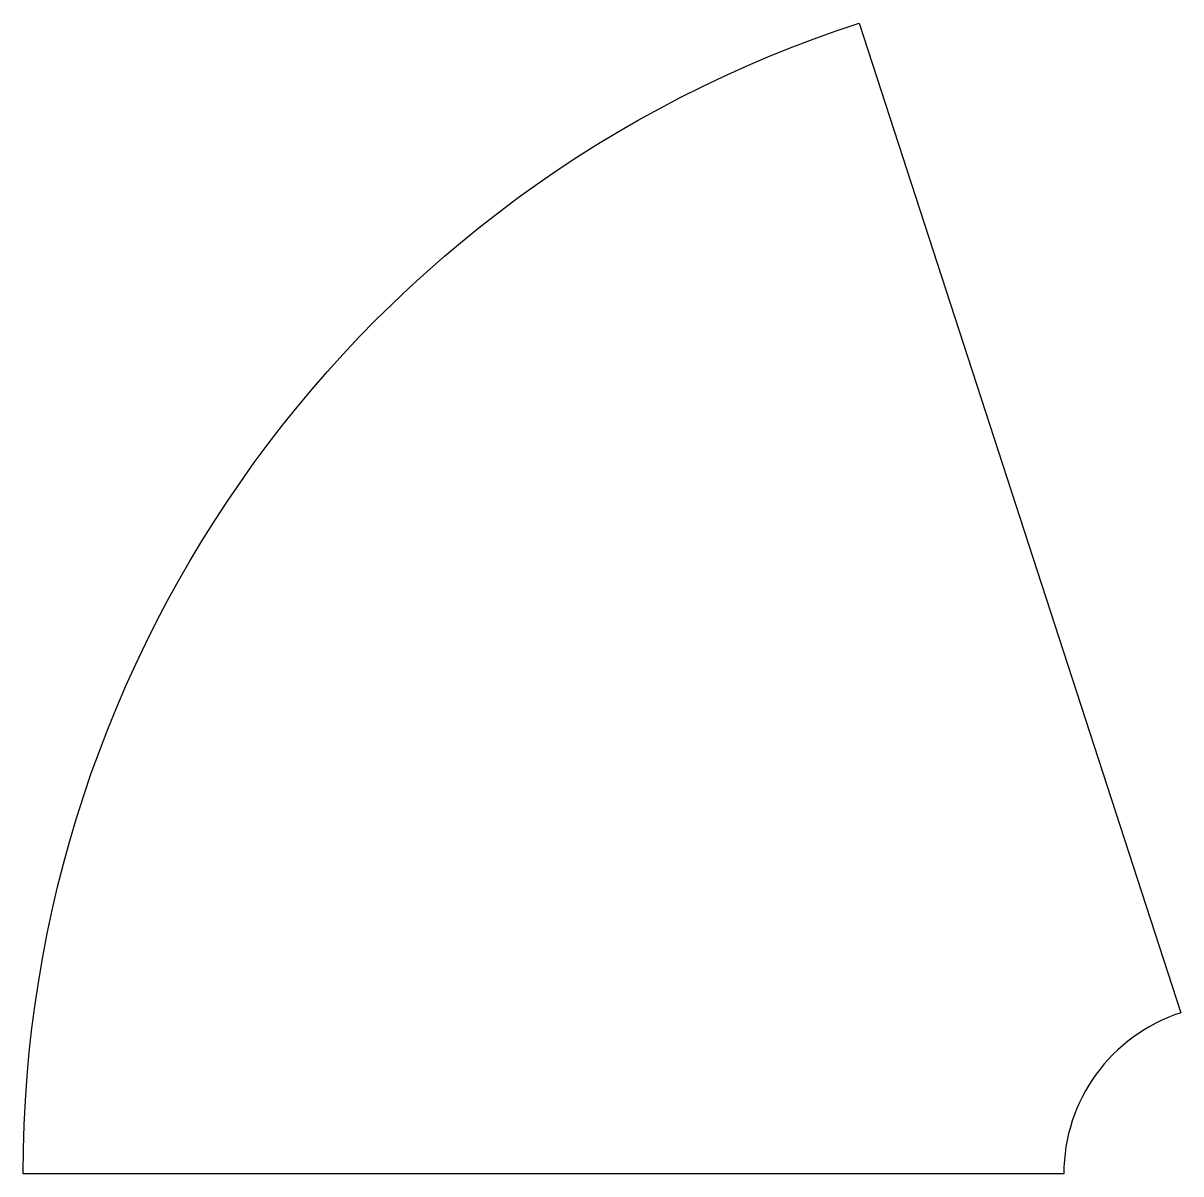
# Model space of a CAD drawing. Header units: inches. Extents: x 20 to 1216, y 13 to 1202.
import ezdxf

# ---------------------------------------------------------------- set-up
doc = ezdxf.new("R2010")
doc.units = ezdxf.units.IN
doc.header["$MEASUREMENT"] = 0

msp = doc.modelspace()

# ---------------------------------------------------------------- linework, layer by layer
msp.add_lwpolyline([(1095.2, 12.8), (20.2, 12.8, -0.32492), (883.9, 1201.6), (1216.1, 179.2, 0.32492)], format="xyb", close=True)

doc.saveas('drawing.dxf')
